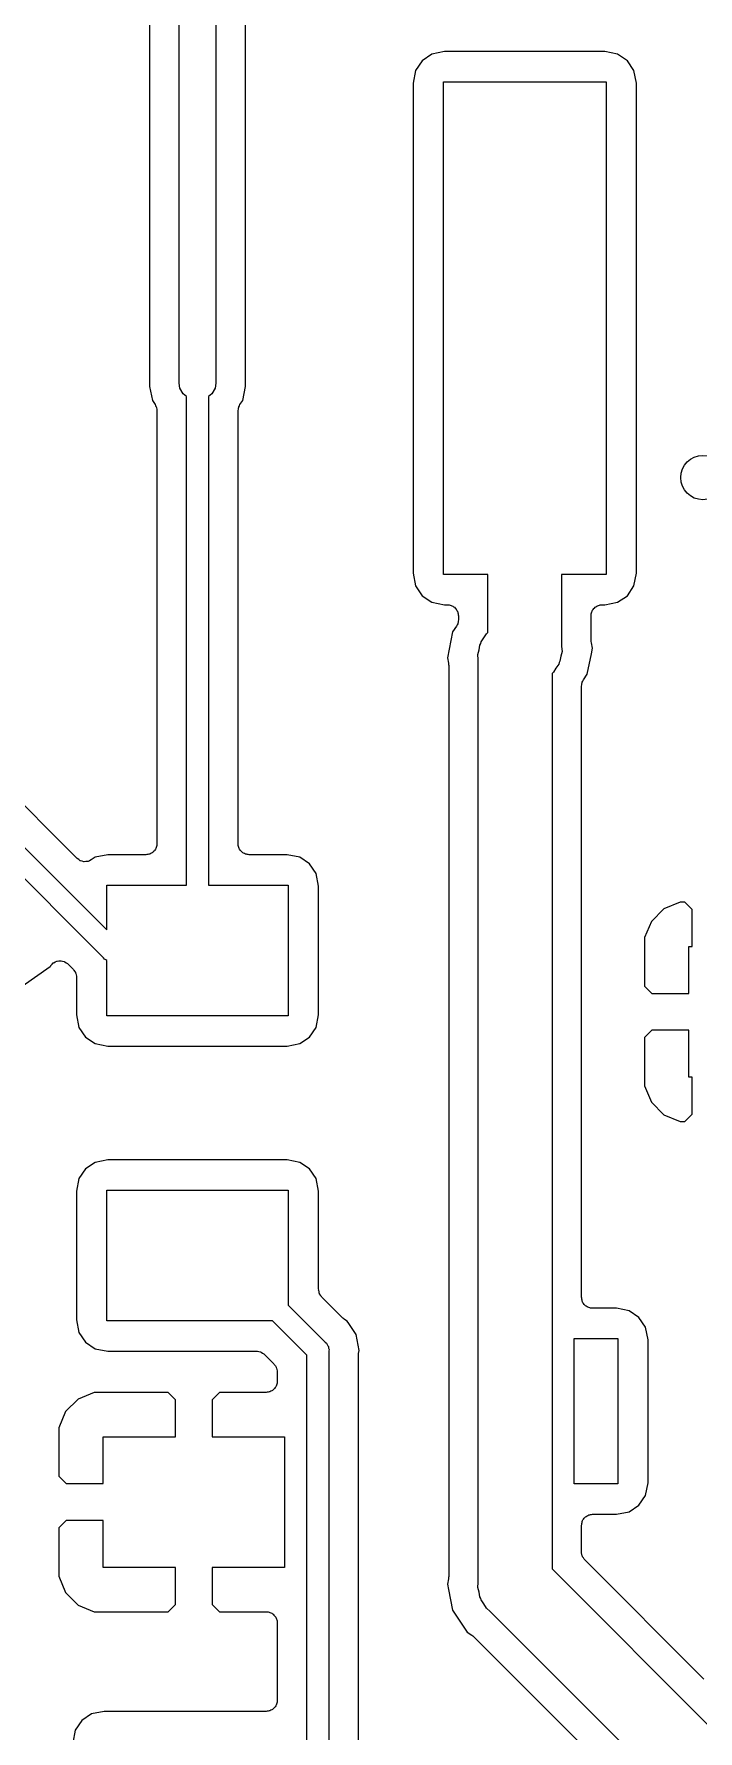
# Model space of a CAD drawing. Extents: x 86.1 to 122.5, y -104.2 to -55.1.
# Drawn here: x 94.73 to 99.31, y -83.28 to -71.6 of the extents above; entities that cross this region are included whole.
import ezdxf

# ---------------------------------------------------------------- set-up
doc = ezdxf.new("R2010")
doc.units = 0
doc.header["$MEASUREMENT"] = 0
doc.layers.add('BLACK', color=7, linetype='CONTINUOUS')

msp = doc.modelspace()

# ---------------------------------------------------------------- linework, layer by layer
at = {"layer": 'BLACK', "linetype": 'CONTINUOUS'}
for p, q in [((95.9866, -60.5171), (95.9866, -74.0013)), ((95.7326, -74.0013), (95.7326, -60.6044)), ((96.1898, -74.0227), (96.1898, -66.444)), ((95.5294, -71.3002), (95.5294, -74.0227)), ((97.5602, -71.7182), (97.4734, -71.7355)), ((98.6652, -71.7182), (97.5602, -71.7182)), ((98.752, -71.7355), (98.6652, -71.7182)), ((97.3613, -71.8476), (97.344, -71.9344)), ((97.4062, -71.7804), (97.3613, -71.8476)), ((97.4734, -71.7355), (97.4062, -71.7804)), ((98.8192, -71.7804), (98.752, -71.7355)), ((98.8641, -71.8476), (98.8192, -71.7804)), ((98.8814, -71.9344), (98.8641, -71.8476)), ((97.344, -71.9344), (97.344, -75.3094)), ((97.5527, -75.3169), (97.5527, -71.9269)), ((97.5527, -71.9269), (98.6727, -71.9269)), ((98.6727, -71.9269), (98.6727, -75.3169)), ((98.8814, -75.3094), (98.8814, -71.9344)), ((95.5294, -74.0227), (95.5486, -74.119)), ((95.7384, -74.0343), (95.7326, -74.0013)), ((95.7608, -74.0731), (95.7384, -74.0343)), ((95.9808, -74.0343), (95.9584, -74.0731)), ((95.9866, -74.0013), (95.9808, -74.0343)), ((96.1706, -74.119), (96.1898, -74.0227)), ((95.5486, -74.119), (95.5674, -74.1472)), ((95.5674, -74.1472), (95.571, -74.1555)), ((95.571, -74.1555), (95.5756, -74.1634)), ((95.5756, -74.1634), (95.5763, -74.1676)), ((95.5763, -74.1676), (95.578, -74.1714)), ((95.578, -74.1714), (95.5786, -74.1805)), ((95.5786, -74.1805), (95.5802, -74.1895)), ((95.7834, -74.092), (95.7608, -74.0731)), ((95.7834, -77.4559), (95.7834, -74.092)), ((95.9584, -74.0731), (95.9358, -74.092)), ((95.9358, -74.092), (95.9358, -77.4559)), ((96.139, -74.1895), (96.1406, -74.1805)), ((96.1406, -74.1805), (96.1412, -74.1714)), ((96.1412, -74.1714), (96.1429, -74.1676)), ((96.1429, -74.1676), (96.1436, -74.1634)), ((96.1436, -74.1634), (96.1482, -74.1555)), ((96.1482, -74.1555), (96.1518, -74.1472)), ((96.1518, -74.1472), (96.1706, -74.119)), ((95.5802, -74.1895), (95.5802, -77.171)), ((96.139, -77.171), (96.139, -74.1895)), ((97.344, -75.3094), (97.3613, -75.3962)), ((97.8587, -75.3169), (97.5527, -75.3169)), ((97.8587, -75.7171), (97.8587, -75.3169)), ((98.6727, -75.3169), (98.3667, -75.3169)), ((98.3667, -75.3169), (98.3667, -75.8138)), ((98.8641, -75.3962), (98.8814, -75.3094)), ((97.3613, -75.3962), (97.4062, -75.4634)), ((97.4062, -75.4634), (97.4734, -75.5083)), ((98.752, -75.5083), (98.8192, -75.4634)), ((98.8192, -75.4634), (98.8641, -75.3962)), ((97.4734, -75.5083), (97.5602, -75.5256)), ((97.5602, -75.5256), (97.5793, -75.5256)), ((97.5793, -75.5256), (97.5859, -75.5267)), ((97.5859, -75.5267), (97.5925, -75.5267)), ((97.5925, -75.5267), (97.5988, -75.529)), ((97.5988, -75.529), (97.6054, -75.5302)), ((97.6054, -75.5302), (97.6111, -75.5335)), ((97.6111, -75.5335), (97.6174, -75.5358)), ((97.6174, -75.5358), (97.6225, -75.5401)), ((97.6225, -75.5401), (97.6283, -75.5434)), ((97.6283, -75.5434), (97.6326, -75.5485)), ((97.6326, -75.5485), (97.6377, -75.5528)), ((97.6377, -75.5528), (97.641, -75.5586)), ((97.641, -75.5586), (97.6453, -75.5637)), ((97.6453, -75.5637), (97.6476, -75.5699)), ((97.6476, -75.5699), (97.6509, -75.5757)), ((97.6509, -75.5757), (97.6521, -75.5823)), ((97.6521, -75.5823), (97.6543, -75.5885)), ((97.6543, -75.5885), (97.6543, -75.5952)), ((98.5711, -75.5885), (98.5733, -75.5823)), ((98.5711, -75.5952), (98.5711, -75.5885)), ((98.5733, -75.5823), (98.5745, -75.5757)), ((98.5745, -75.5757), (98.5778, -75.5699)), ((98.5778, -75.5699), (98.5801, -75.5637)), ((98.5801, -75.5637), (98.5844, -75.5586)), ((98.5844, -75.5586), (98.5877, -75.5528)), ((98.5877, -75.5528), (98.5928, -75.5485)), ((98.5928, -75.5485), (98.5971, -75.5434)), ((98.5971, -75.5434), (98.6029, -75.5401)), ((98.6029, -75.5401), (98.608, -75.5358)), ((98.608, -75.5358), (98.6143, -75.5335)), ((98.6143, -75.5335), (98.62, -75.5302)), ((98.62, -75.5302), (98.6266, -75.529)), ((98.6266, -75.529), (98.6329, -75.5267)), ((98.6329, -75.5267), (98.6395, -75.5267)), ((98.6395, -75.5267), (98.6461, -75.5256)), ((98.6461, -75.5256), (98.6652, -75.5256)), ((98.6652, -75.5256), (98.752, -75.5083)), ((97.6427, -75.6725), (97.6157, -75.7128)), ((97.6463, -75.6641), (97.6427, -75.6725)), ((97.6509, -75.6562), (97.6463, -75.6641)), ((97.6516, -75.6521), (97.6509, -75.6562)), ((97.6533, -75.6483), (97.6516, -75.6521)), ((97.6539, -75.6392), (97.6533, -75.6483)), ((97.6555, -75.6302), (97.6539, -75.6392)), ((97.6543, -75.5952), (97.6555, -75.6018)), ((97.6555, -75.6018), (97.6555, -75.6302)), ((98.5699, -75.6018), (98.5711, -75.5952)), ((98.5699, -75.7724), (98.5699, -75.6018)), ((97.6157, -75.7128), (97.5802, -75.8912)), ((97.7982, -75.8362), (97.804, -75.803)), ((97.804, -75.803), (97.8097, -75.7932)), ((97.8097, -75.7932), (97.8126, -75.7822)), ((97.8126, -75.7822), (97.832, -75.7546)), ((97.832, -75.7546), (97.8488, -75.7254)), ((97.8488, -75.7254), (97.8587, -75.7171)), ((98.3667, -75.8138), (98.3696, -75.8474)), ((98.5712, -75.7797), (98.5699, -75.7724)), ((98.5714, -75.7872), (98.5712, -75.7797)), ((98.5789, -75.8249), (98.5714, -75.7872)), ((97.5802, -75.8912), (97.5877, -75.9289)), ((97.5877, -75.9289), (97.5879, -75.9364)), ((97.5879, -75.9364), (97.5892, -75.9437)), ((97.7895, -75.8687), (97.7982, -75.8362)), ((97.7924, -75.9023), (97.7895, -75.8687)), ((97.7924, -82.2568), (97.7924, -75.9023)), ((98.3465, -75.9339), (98.3271, -75.9615)), ((98.3494, -75.9229), (98.3465, -75.9339)), ((98.3551, -75.9131), (98.3494, -75.9229)), ((98.3609, -75.8799), (98.3551, -75.9131)), ((98.3696, -75.8474), (98.3609, -75.8799)), ((98.5434, -76.0033), (98.5714, -75.8626)), ((98.5714, -75.8626), (98.5789, -75.8249)), ((98.5714, -75.8626), (98.5714, -75.8626)), ((97.5892, -75.9437), (97.5892, -82.2154)), ((98.3103, -75.9907), (98.3004, -75.999)), ((98.3004, -75.999), (98.3004, -82.1627)), ((98.3271, -75.9615), (98.3103, -75.9907)), ((98.5082, -76.0599), (98.5128, -76.052)), ((98.5128, -76.052), (98.5164, -76.0436)), ((98.5164, -76.0436), (98.5434, -76.0033)), ((98.5036, -76.0859), (98.5052, -76.0769)), ((98.5036, -80.2931), (98.5036, -76.0859)), ((98.5052, -76.0769), (98.5058, -76.0678)), ((98.5058, -76.0678), (98.5075, -76.064)), ((98.5075, -76.064), (98.5082, -76.0599)), ((95.0318, -77.2733), (94.0509, -76.2924)), ((93.8848, -76.4137), (95.2346, -77.7635)), ((95.213, -77.9574), (93.797, -76.5414)), ((95.5624, -77.22), (95.5573, -77.2243)), ((95.5657, -77.2142), (95.5624, -77.22)), ((95.57, -77.2091), (95.5657, -77.2142)), ((95.5723, -77.2029), (95.57, -77.2091)), ((95.5756, -77.1971), (95.5723, -77.2029)), ((95.5768, -77.1905), (95.5756, -77.1971)), ((95.579, -77.1843), (95.5768, -77.1905)), ((95.5802, -77.171), (95.579, -77.1776)), ((95.579, -77.1776), (95.579, -77.1843)), ((96.1402, -77.1776), (96.139, -77.171)), ((96.1402, -77.1843), (96.1402, -77.1776)), ((96.1424, -77.1905), (96.1402, -77.1843)), ((96.1436, -77.1971), (96.1424, -77.1905)), ((96.1469, -77.2029), (96.1436, -77.1971)), ((96.1492, -77.2091), (96.1469, -77.2029)), ((96.1535, -77.2142), (96.1492, -77.2091)), ((96.1568, -77.22), (96.1535, -77.2142)), ((96.1619, -77.2243), (96.1568, -77.22)), ((95.042, -77.2804), (95.0318, -77.2733)), ((95.052, -77.2877), (95.042, -77.2804)), ((95.0528, -77.288), (95.052, -77.2877)), ((95.0535, -77.2884), (95.0528, -77.288)), ((95.0655, -77.2917), (95.0535, -77.2884)), ((95.0774, -77.2951), (95.0655, -77.2917)), ((95.0782, -77.2951), (95.0774, -77.2951)), ((95.079, -77.2953), (95.0782, -77.2951)), ((95.0914, -77.2942), (95.079, -77.2953)), ((95.1038, -77.2934), (95.0914, -77.2942)), ((95.1045, -77.2931), (95.1038, -77.2934)), ((95.1054, -77.293), (95.1045, -77.2931)), ((95.1166, -77.2878), (95.1054, -77.293)), ((95.128, -77.2827), (95.1166, -77.2878)), ((95.1553, -77.2645), (95.128, -77.2827)), ((95.2421, -77.2472), (95.1553, -77.2645)), ((95.504, -77.2472), (95.2421, -77.2472)), ((95.5106, -77.2461), (95.504, -77.2472)), ((95.5172, -77.2461), (95.5106, -77.2461)), ((95.5235, -77.2438), (95.5172, -77.2461)), ((95.5301, -77.2426), (95.5235, -77.2438)), ((95.5358, -77.2393), (95.5301, -77.2426)), ((95.5421, -77.237), (95.5358, -77.2393)), ((95.5472, -77.2327), (95.5421, -77.237)), ((95.553, -77.2294), (95.5472, -77.2327)), ((95.5573, -77.2243), (95.553, -77.2294)), ((96.1662, -77.2294), (96.1619, -77.2243)), ((96.172, -77.2327), (96.1662, -77.2294)), ((96.1771, -77.237), (96.172, -77.2327)), ((96.1834, -77.2393), (96.1771, -77.237)), ((96.1891, -77.2426), (96.1834, -77.2393)), ((96.1957, -77.2438), (96.1891, -77.2426)), ((96.202, -77.2461), (96.1957, -77.2438)), ((96.2086, -77.2461), (96.202, -77.2461)), ((96.2152, -77.2472), (96.2086, -77.2461)), ((96.4771, -77.2472), (96.2152, -77.2472)), ((96.5639, -77.2645), (96.4771, -77.2472)), ((96.6311, -77.3094), (96.5639, -77.2645)), ((96.676, -77.3766), (96.6311, -77.3094)), ((95.2346, -77.7635), (95.2346, -77.4559)), ((95.2346, -77.4559), (95.7834, -77.4559)), ((95.9358, -77.4559), (96.4846, -77.4559)), ((96.4846, -77.4559), (96.4846, -78.3559)), ((96.6933, -77.4634), (96.676, -77.3766)), ((96.6933, -78.3484), (96.6933, -77.4634)), ((99.1822, -77.5732), (99.0701, -77.6196)), ((99.2152, -77.5732), (99.1822, -77.5732)), ((99.2658, -77.6238), (99.2152, -77.5732)), ((99.0701, -77.6196), (98.9844, -77.7053)), ((99.2658, -77.878), (99.2658, -77.6238)), ((98.9844, -77.7053), (98.938, -77.8174)), ((98.938, -77.8174), (98.938, -78.1504)), ((99.2428, -78.201), (99.2428, -77.878)), ((99.2428, -77.878), (99.2658, -77.878)), ((94.4292, -78.3081), (94.8453, -78.0167)), ((94.8453, -78.0167), (94.8486, -78.0115)), ((94.8486, -78.0115), (94.8498, -78.0102)), ((94.8498, -78.0102), (94.8505, -78.0087)), ((94.8505, -78.0087), (94.8587, -78.0005)), ((94.8587, -78.0005), (94.8665, -77.992)), ((94.8665, -77.992), (94.868, -77.9912)), ((94.868, -77.9912), (94.8692, -77.99)), ((94.8692, -77.99), (94.8797, -77.9851)), ((94.8797, -77.9851), (94.89, -77.9797)), ((94.89, -77.9797), (94.8916, -77.9795)), ((94.8916, -77.9795), (94.8932, -77.9788)), ((94.8932, -77.9788), (94.9047, -77.9778)), ((94.9047, -77.9778), (94.9162, -77.9763)), ((94.9162, -77.9763), (94.9179, -77.9766)), ((94.9179, -77.9766), (94.9195, -77.9765)), ((94.9195, -77.9765), (94.9307, -77.9795)), ((94.9307, -77.9795), (94.942, -77.982)), ((94.942, -77.982), (94.9435, -77.9829)), ((94.9435, -77.9829), (94.9451, -77.9833)), ((94.9451, -77.9833), (94.9546, -77.99)), ((94.9546, -77.99), (94.9644, -77.9962)), ((94.9644, -77.9962), (94.9654, -77.9976)), ((94.9654, -77.9976), (94.9668, -77.9985)), ((94.9668, -77.9985), (95.0036, -78.0354)), ((95.0036, -78.0354), (95.0055, -78.0381)), ((95.0055, -78.0381), (95.0081, -78.0403)), ((95.0081, -78.0403), (95.0131, -78.0489)), ((95.2195, -77.9652), (95.213, -77.9574)), ((95.2283, -77.9702), (95.2195, -77.9652)), ((95.2346, -77.9746), (95.2283, -77.9702)), ((95.2346, -78.3559), (95.2346, -77.9746)), ((95.0131, -78.0489), (95.0188, -78.057)), ((95.0188, -78.057), (95.0197, -78.0603)), ((95.0197, -78.0603), (95.0213, -78.0632)), ((95.0213, -78.0632), (95.0231, -78.073)), ((95.0231, -78.073), (95.0256, -78.0826)), ((95.0256, -78.0826), (95.0253, -78.0859)), ((95.0253, -78.0859), (95.0259, -78.0892)), ((95.0259, -78.0892), (95.0259, -78.3484)), ((98.938, -78.1504), (98.9886, -78.201)), ((98.9886, -78.201), (99.2428, -78.201)), ((95.0259, -78.3484), (95.0432, -78.4352)), ((96.4846, -78.3559), (95.2346, -78.3559)), ((96.676, -78.4352), (96.6933, -78.3484)), ((95.0432, -78.4352), (95.0881, -78.5024)), ((95.0881, -78.5024), (95.1553, -78.5473)), ((96.5639, -78.5473), (96.6311, -78.5024)), ((96.6311, -78.5024), (96.676, -78.4352)), ((98.9886, -78.455), (98.938, -78.5056)), ((98.938, -78.5056), (98.938, -78.8386)), ((99.2428, -78.455), (98.9886, -78.455)), ((99.2428, -78.778), (99.2428, -78.455)), ((95.1553, -78.5473), (95.2421, -78.5646)), ((95.2421, -78.5646), (96.4771, -78.5646)), ((96.4771, -78.5646), (96.5639, -78.5473)), ((98.938, -78.8386), (98.9844, -78.9507)), ((99.2658, -78.778), (99.2428, -78.778)), ((99.2658, -79.0322), (99.2658, -78.778)), ((98.9844, -78.9507), (99.0701, -79.0364)), ((99.0701, -79.0364), (99.1822, -79.0828)), ((99.1822, -79.0828), (99.2152, -79.0828)), ((99.2152, -79.0828), (99.2658, -79.0322)), ((95.0881, -79.4094), (95.0432, -79.4766)), ((95.1553, -79.3645), (95.0881, -79.4094)), ((95.2421, -79.3472), (95.1553, -79.3645)), ((96.4771, -79.3472), (95.2421, -79.3472)), ((96.5639, -79.3645), (96.4771, -79.3472)), ((96.6311, -79.4094), (96.5639, -79.3645)), ((96.676, -79.4766), (96.6311, -79.4094)), ((95.0432, -79.4766), (95.0259, -79.5634)), ((95.2346, -80.4559), (95.2346, -79.5559)), ((95.2346, -79.5559), (96.4846, -79.5559)), ((96.4846, -79.5559), (96.4846, -80.3481)), ((96.6933, -79.5634), (96.676, -79.4766)), ((95.0259, -79.5634), (95.0259, -80.4484)), ((96.6933, -80.2379), (96.6933, -79.5634)), ((96.6939, -80.2412), (96.6933, -80.2379)), ((96.6936, -80.2445), (96.6939, -80.2412)), ((96.6961, -80.2541), (96.6936, -80.2445)), ((96.6979, -80.2639), (96.6961, -80.2541)), ((96.4846, -80.3481), (96.7393, -80.6029)), ((96.6995, -80.2668), (96.6979, -80.2639)), ((96.7004, -80.2701), (96.6995, -80.2668)), ((96.7061, -80.2782), (96.7004, -80.2701)), ((96.7111, -80.2869), (96.7061, -80.2782)), ((96.7137, -80.289), (96.7111, -80.2869)), ((96.7156, -80.2918), (96.7137, -80.289)), ((96.8606, -80.4368), (96.7156, -80.2918)), ((98.5048, -80.2997), (98.5036, -80.2931)), ((98.5048, -80.3064), (98.5048, -80.2997)), ((98.507, -80.3126), (98.5048, -80.3064)), ((98.5082, -80.3192), (98.507, -80.3126)), ((98.5115, -80.325), (98.5082, -80.3192)), ((98.5138, -80.3312), (98.5115, -80.325)), ((98.5181, -80.3363), (98.5138, -80.3312)), ((98.5214, -80.3421), (98.5181, -80.3363)), ((98.5265, -80.3464), (98.5214, -80.3421)), ((98.5308, -80.3515), (98.5265, -80.3464)), ((98.5366, -80.3548), (98.5308, -80.3515)), ((98.5417, -80.3591), (98.5366, -80.3548)), ((98.548, -80.3614), (98.5417, -80.3591)), ((98.5537, -80.3647), (98.548, -80.3614)), ((98.5603, -80.3659), (98.5537, -80.3647)), ((98.5666, -80.3682), (98.5603, -80.3659)), ((98.5732, -80.3682), (98.5666, -80.3682)), ((98.5798, -80.3693), (98.5732, -80.3682)), ((98.7453, -80.3693), (98.5798, -80.3693)), ((98.8321, -80.3866), (98.7453, -80.3693)), ((95.0259, -80.4484), (95.0432, -80.5352)), ((96.3768, -80.4559), (95.2346, -80.4559)), ((96.6116, -80.6907), (96.3768, -80.4559)), ((96.8667, -80.4411), (96.8606, -80.4368)), ((96.8722, -80.4463), (96.8667, -80.4411)), ((96.8892, -80.4577), (96.8722, -80.4463)), ((96.9006, -80.4747), (96.8892, -80.4577)), ((96.9007, -80.4748), (96.9006, -80.4747)), ((96.951, -80.5501), (96.9007, -80.4748)), ((98.8993, -80.4315), (98.8321, -80.3866)), ((98.9442, -80.4987), (98.8993, -80.4315)), ((95.0432, -80.5352), (95.0881, -80.6024)), ((95.0881, -80.6024), (95.1553, -80.6473)), ((96.7393, -80.6029), (96.7471, -80.6094)), ((96.7471, -80.6094), (96.7521, -80.6181)), ((96.9727, -80.6591), (96.951, -80.5501)), ((98.4528, -81.578), (98.4528, -80.578)), ((98.4528, -80.578), (98.7528, -80.578)), ((98.7528, -80.578), (98.7528, -81.578)), ((98.9615, -80.5855), (98.9442, -80.4987)), ((98.9615, -81.5705), (98.9615, -80.5855)), ((95.1553, -80.6473), (95.2421, -80.6646)), ((95.2421, -80.6646), (96.2666, -80.6646)), ((96.2666, -80.6646), (96.2699, -80.6652)), ((96.2699, -80.6652), (96.2732, -80.6649)), ((96.2732, -80.6649), (96.2828, -80.6674)), ((96.2828, -80.6674), (96.2926, -80.6692)), ((96.2926, -80.6692), (96.2955, -80.6708)), ((96.2955, -80.6708), (96.2988, -80.6717)), ((96.2988, -80.6717), (96.3069, -80.6774)), ((96.3069, -80.6774), (96.3156, -80.6824)), ((96.3156, -80.6824), (96.3177, -80.685)), ((96.3177, -80.685), (96.3205, -80.6869)), ((96.3205, -80.6869), (96.3861, -80.7525)), ((96.6116, -84.8213), (96.6116, -80.6907)), ((96.7521, -80.6181), (96.7579, -80.6264)), ((96.7579, -80.6264), (96.7588, -80.6297)), ((96.7588, -80.6297), (96.7605, -80.6326)), ((96.7605, -80.6326), (96.7623, -80.6426)), ((96.7623, -80.6426), (96.7649, -80.6524)), ((96.7649, -80.6524), (96.764, -80.6624)), ((96.764, -80.6624), (96.764, -84.8496)), ((96.9672, -80.6941), (96.9685, -80.6867)), ((96.9672, -84.8179), (96.9672, -80.6941)), ((96.9685, -80.6867), (96.9687, -80.6793)), ((96.9687, -80.6793), (96.9727, -80.6591)), ((96.3861, -80.7525), (96.388, -80.7553)), ((96.388, -80.7553), (96.3906, -80.7574)), ((96.3906, -80.7574), (96.3956, -80.766)), ((96.3956, -80.766), (96.4013, -80.7742)), ((96.4013, -80.7742), (96.4021, -80.7774)), ((96.4021, -80.7774), (96.4038, -80.7803)), ((96.4038, -80.7803), (96.4055, -80.7901)), ((96.4055, -80.7901), (96.4081, -80.7998)), ((96.4081, -80.7998), (96.4078, -80.8031)), ((96.4078, -80.8031), (96.4084, -80.8064)), ((96.4084, -80.8064), (96.4084, -80.8722)), ((95.1486, -80.9484), (95.0365, -80.9948)), ((95.6566, -80.9484), (95.1486, -80.9484)), ((95.7072, -80.999), (95.6566, -80.9484)), ((96.0118, -80.9484), (95.9612, -80.999)), ((96.3322, -80.9484), (96.0118, -80.9484)), ((96.3388, -80.9472), (96.3322, -80.9484)), ((96.3454, -80.9472), (96.3388, -80.9472)), ((96.3517, -80.945), (96.3454, -80.9472)), ((96.3583, -80.9438), (96.3517, -80.945)), ((96.364, -80.9405), (96.3583, -80.9438)), ((96.3703, -80.9382), (96.364, -80.9405)), ((96.3754, -80.9339), (96.3703, -80.9382)), ((96.3812, -80.9306), (96.3754, -80.9339)), ((96.3855, -80.9255), (96.3812, -80.9306)), ((96.3906, -80.9212), (96.3855, -80.9255)), ((96.3939, -80.9154), (96.3906, -80.9212)), ((96.3982, -80.9103), (96.3939, -80.9154)), ((96.4005, -80.904), (96.3982, -80.9103)), ((96.4038, -80.8983), (96.4005, -80.904)), ((96.405, -80.8917), (96.4038, -80.8983)), ((96.4072, -80.8854), (96.405, -80.8917)), ((96.4084, -80.8722), (96.4072, -80.8788)), ((96.4072, -80.8788), (96.4072, -80.8854)), ((95.0365, -80.9948), (94.9508, -81.0805)), ((95.7072, -81.2532), (95.7072, -80.999)), ((95.9612, -80.999), (95.9612, -81.2532)), ((94.9508, -81.0805), (94.9044, -81.1926)), ((94.9044, -81.1926), (94.9044, -81.5256)), ((95.2092, -81.5762), (95.2092, -81.2532)), ((95.2092, -81.2532), (95.7072, -81.2532)), ((95.9612, -81.2532), (96.4592, -81.2532)), ((96.4592, -81.2532), (96.4592, -82.1532)), ((94.9044, -81.5256), (94.955, -81.5762)), ((94.955, -81.5762), (95.2092, -81.5762)), ((98.7528, -81.578), (98.4528, -81.578)), ((98.8993, -81.7245), (98.9442, -81.6573)), ((98.9442, -81.6573), (98.9615, -81.5705)), ((98.7453, -81.7867), (98.8321, -81.7694)), ((98.8321, -81.7694), (98.8993, -81.7245)), ((94.955, -81.8302), (94.9044, -81.8808)), ((94.9044, -81.8808), (94.9044, -82.2138)), ((95.2092, -81.8302), (94.955, -81.8302)), ((95.2092, -82.1532), (95.2092, -81.8302)), ((98.5036, -81.8629), (98.5048, -81.8563)), ((98.5036, -82.047), (98.5036, -81.8629)), ((98.5048, -81.8496), (98.507, -81.8434)), ((98.5048, -81.8563), (98.5048, -81.8496)), ((98.507, -81.8434), (98.5082, -81.8368)), ((98.5082, -81.8368), (98.5115, -81.831)), ((98.5115, -81.831), (98.5138, -81.8248)), ((98.5138, -81.8248), (98.5181, -81.8197)), ((98.5181, -81.8197), (98.5214, -81.8139)), ((98.5214, -81.8139), (98.5265, -81.8096)), ((98.5265, -81.8096), (98.5308, -81.8045)), ((98.5308, -81.8045), (98.5366, -81.8012)), ((98.5366, -81.8012), (98.5417, -81.7969)), ((98.5417, -81.7969), (98.548, -81.7946)), ((98.548, -81.7946), (98.5537, -81.7913)), ((98.5537, -81.7913), (98.5603, -81.7901)), ((98.5603, -81.7901), (98.5666, -81.7878)), ((98.5666, -81.7878), (98.5732, -81.7878)), ((98.5732, -81.7878), (98.5798, -81.7867)), ((98.5798, -81.7867), (98.7453, -81.7867)), ((98.5042, -82.0503), (98.5036, -82.047)), ((98.5039, -82.0536), (98.5042, -82.0503)), ((98.5065, -82.0632), (98.5039, -82.0536)), ((98.5082, -82.073), (98.5065, -82.0632)), ((98.5099, -82.0759), (98.5082, -82.073)), ((98.5107, -82.0792), (98.5099, -82.0759)), ((98.5164, -82.0873), (98.5107, -82.0792)), ((98.5214, -82.096), (98.5164, -82.0873)), ((98.524, -82.0981), (98.5214, -82.096)), ((98.5259, -82.1009), (98.524, -82.0981)), ((99.3465, -82.9214), (98.5259, -82.1009)), ((94.9044, -82.2138), (94.9508, -82.3259)), ((95.7072, -82.1532), (95.2092, -82.1532)), ((95.7072, -82.4074), (95.7072, -82.1532)), ((96.4592, -82.1532), (95.9612, -82.1532)), ((95.9612, -82.1532), (95.9612, -82.4074)), ((97.5877, -82.2303), (97.5802, -82.2679)), ((97.5879, -82.2228), (97.5877, -82.2303)), ((97.5892, -82.2154), (97.5879, -82.2228)), ((98.3004, -82.1627), (99.415, -83.2773)), ((94.9508, -82.3259), (95.0365, -82.4116)), ((97.5802, -82.2679), (97.5877, -82.3056)), ((97.5877, -82.3056), (97.5877, -82.3056)), ((97.5877, -82.3056), (97.6157, -82.4463)), ((97.7895, -82.2904), (97.7924, -82.2568)), ((97.7982, -82.3229), (97.7895, -82.2904)), ((97.804, -82.3561), (97.7982, -82.3229)), ((97.8097, -82.366), (97.804, -82.3561)), ((95.0365, -82.4116), (95.1486, -82.458)), ((95.1486, -82.458), (95.6566, -82.458)), ((95.6566, -82.458), (95.7072, -82.4074)), ((95.9612, -82.4074), (96.0118, -82.458)), ((96.0118, -82.458), (96.3322, -82.458)), ((96.3322, -82.458), (96.3388, -82.4592)), ((96.3388, -82.4592), (96.3454, -82.4592)), ((96.3454, -82.4592), (96.3517, -82.4614)), ((96.3517, -82.4614), (96.3583, -82.4626)), ((96.3583, -82.4626), (96.364, -82.4659)), ((96.364, -82.4659), (96.3703, -82.4682)), ((96.3703, -82.4682), (96.3754, -82.4725)), ((96.3754, -82.4725), (96.3812, -82.4758)), ((96.3812, -82.4758), (96.3855, -82.4809)), ((96.3855, -82.4809), (96.3906, -82.4852)), ((97.6157, -82.4463), (97.7168, -82.5975)), ((97.8126, -82.3769), (97.8097, -82.366)), ((97.832, -82.4045), (97.8126, -82.3769)), ((97.8488, -82.4337), (97.832, -82.4045)), ((97.8746, -82.4554), (97.8488, -82.4337)), ((98.9892, -83.5699), (97.8746, -82.4554)), ((96.3906, -82.4852), (96.3939, -82.491)), ((96.3939, -82.491), (96.3982, -82.4961)), ((96.3982, -82.4961), (96.4005, -82.5024)), ((96.4005, -82.5024), (96.4038, -82.5081)), ((96.4038, -82.5081), (96.405, -82.5147)), ((96.405, -82.5147), (96.4072, -82.521)), ((96.4072, -82.521), (96.4072, -82.5276)), ((96.4072, -82.5276), (96.4084, -82.5342)), ((96.4084, -82.5342), (96.4084, -83.0683)), ((97.7168, -82.5975), (97.7487, -82.6189)), ((97.7487, -82.6189), (97.7541, -82.6241)), ((97.7541, -82.6241), (97.7603, -82.6284)), ((97.7603, -82.6284), (98.7637, -83.6318)), ((95.1299, -83.1618), (95.0627, -83.2067)), ((95.2167, -83.1445), (95.1299, -83.1618)), ((96.3322, -83.1445), (95.2167, -83.1445)), ((96.3388, -83.1434), (96.3322, -83.1445)), ((96.3454, -83.1434), (96.3388, -83.1434)), ((96.3517, -83.1411), (96.3454, -83.1434)), ((96.3583, -83.1399), (96.3517, -83.1411)), ((96.364, -83.1366), (96.3583, -83.1399)), ((96.3703, -83.1343), (96.364, -83.1366)), ((96.3754, -83.13), (96.3703, -83.1343)), ((96.3812, -83.1267), (96.3754, -83.13)), ((96.3855, -83.1216), (96.3812, -83.1267)), ((96.3906, -83.1173), (96.3855, -83.1216)), ((96.3939, -83.1115), (96.3906, -83.1173)), ((96.3982, -83.1064), (96.3939, -83.1115)), ((96.4005, -83.1002), (96.3982, -83.1064)), ((96.4038, -83.0944), (96.4005, -83.1002)), ((96.405, -83.0878), (96.4038, -83.0944)), ((96.4072, -83.0816), (96.405, -83.0878)), ((96.4084, -83.0683), (96.4072, -83.0749)), ((96.4072, -83.0749), (96.4072, -83.0816)), ((95.0178, -83.2739), (95.0005, -83.3607)), ((95.0627, -83.2067), (95.0178, -83.2739))]:
    msp.add_line(p, q, dxfattribs=at)
at = {"layer": 'BLACK'}
msp.add_circle((99.3394, -74.6506), 0.1524, dxfattribs=at)

doc.saveas('drawing.dxf')
